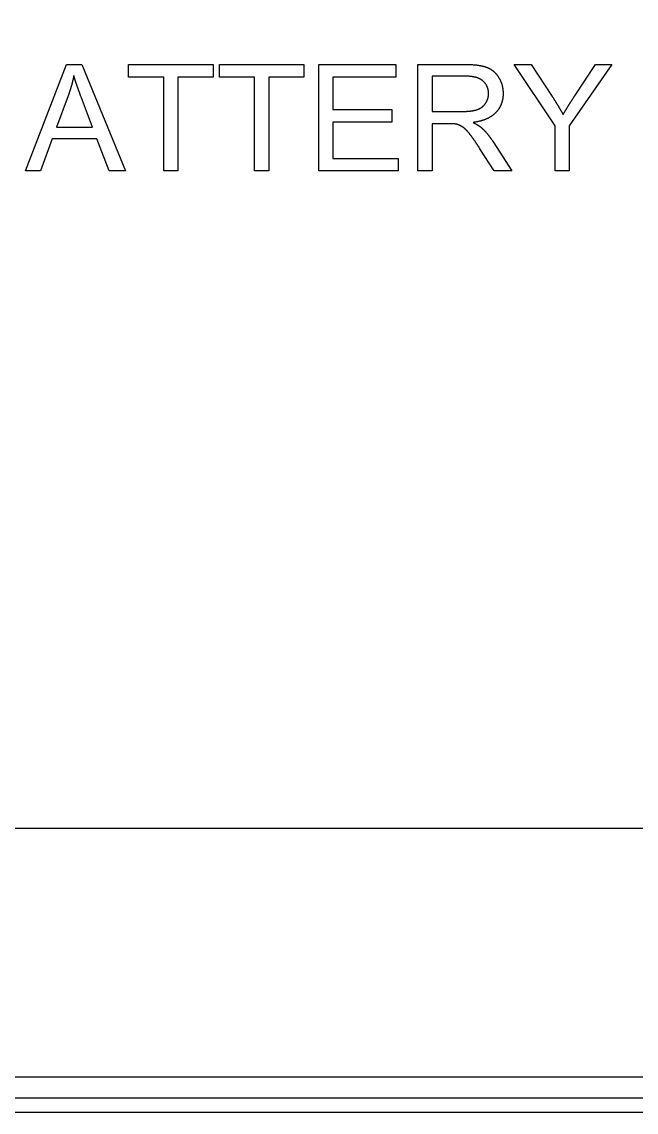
# Model space of a CAD drawing. Extents: x -140 to 139, y -60 to 60.
# Drawn here: x -91.59 to -74.29, y -28 to 2.7 of the extents above; entities that cross this region are included whole.
import ezdxf

# ---------------------------------------------------------------- set-up
doc = ezdxf.new("R2010")
doc.units = 0
doc.layers.add('CUT', color=1, linetype='Continuous')
doc.layers.add('ENGRAVE', color=5, linetype='Continuous')

msp = doc.modelspace()

# ---------------------------------------------------------------- linework, layer by layer
at = {"layer": 'CUT', "color": 1}
msp.add_lwpolyline([(-100, 12), (-100, -12), (-100, -12), (-99.961, -12.791), (-99.845, -13.568), (-99.654, -14.327), (-99.391, -15.061), (-99.058, -15.767), (-98.656, -16.438), (-98.188, -17.07), (-97.657, -17.657), (-97.07, -18.188), (-96.438, -18.656), (-95.767, -19.058), (-95.061, -19.391), (-94.327, -19.654), (-93.568, -19.845), (-92.791, -19.961), (-92, -20), (-68, -20)], dxfattribs=at)
at = {"layer": 'ENGRAVE', "color": 5}
for points in [[(-42.5, 28), (-107.5, 28), (-107.5, -28), (-42.5, -28), (-42.5, 28)], [(-42.9, 27.6), (-107.1, 27.6), (-107.1, -27.6), (-42.9, -27.6), (-42.9, 27.6)]]:
    msp.add_lwpolyline(points, close=True, dxfattribs=at)
for points in [[(-91.483, -1.5), (-90.33, 1.5)], [(-90.33, 1.5), (-89.903, 1.5)], [(-89.903, 1.5), (-88.675, -1.5)], [(-88.583, 1.146), (-88.583, 1.5)], [(-88.583, 1.5), (-86.205, 1.5)], [(-86.205, 1.5), (-86.205, 1.146)], [(-86.023, 1.146), (-86.023, 1.5)], [(-86.023, 1.5), (-83.645, 1.5)], [(-83.645, 1.5), (-83.645, 1.146)], [(-83.23, -1.5), (-83.23, 1.5)], [(-83.23, 1.5), (-81.06, 1.5)], [(-81.06, 1.5), (-81.06, 1.146)], [(-80.436, -1.5), (-80.436, 1.5)], [(-80.436, 1.5), (-79.106, 1.5)], [(-79.106, 1.5), (-79.09, 1.5), (-79.074, 1.5), (-79.059, 1.5), (-79.043, 1.499), (-79.028, 1.499), (-79.012, 1.499), (-78.997, 1.498), (-78.982, 1.498), (-78.968, 1.497), (-78.953, 1.497), (-78.939, 1.496), (-78.924, 1.495), (-78.91, 1.494), (-78.896, 1.494), (-78.882, 1.493), (-78.869, 1.492), (-78.855, 1.49), (-78.842, 1.489), (-78.828, 1.488), (-78.815, 1.487), (-78.802, 1.485), (-78.79, 1.484), (-78.777, 1.483), (-78.765, 1.481), (-78.753, 1.479), (-78.741, 1.478), (-78.729, 1.476), (-78.716, 1.474), (-78.704, 1.472), (-78.692, 1.47), (-78.68, 1.468), (-78.671, 1.466), (-78.663, 1.465), (-78.657, 1.464), (-78.651, 1.463), (-78.646, 1.461), (-78.641, 1.46), (-78.635, 1.459), (-78.629, 1.458), (-78.622, 1.456), (-78.616, 1.455), (-78.611, 1.454), (-78.605, 1.452), (-78.599, 1.451), (-78.594, 1.449), (-78.588, 1.448), (-78.583, 1.446), (-78.577, 1.445), (-78.572, 1.443), (-78.566, 1.442), (-78.561, 1.44), (-78.556, 1.439), (-78.551, 1.437), (-78.545, 1.435), (-78.54, 1.434), (-78.535, 1.432), (-78.53, 1.43), (-78.525, 1.429), (-78.52, 1.427), (-78.515, 1.425), (-78.511, 1.424), (-78.506, 1.422), (-78.501, 1.42), (-78.496, 1.418)], [(-78.496, 1.418), (-78.49, 1.416), (-78.484, 1.413), (-78.478, 1.411), (-78.471, 1.408), (-78.465, 1.405), (-78.459, 1.403), (-78.453, 1.4), (-78.447, 1.397), (-78.441, 1.394), (-78.435, 1.391), (-78.429, 1.388), (-78.423, 1.385), (-78.418, 1.382), (-78.412, 1.379), (-78.406, 1.376), (-78.4, 1.372), (-78.395, 1.369), (-78.389, 1.366), (-78.384, 1.362), (-78.378, 1.359), (-78.372, 1.355), (-78.367, 1.351), (-78.362, 1.348), (-78.356, 1.344), (-78.351, 1.34), (-78.345, 1.336), (-78.34, 1.332), (-78.335, 1.329), (-78.33, 1.325), (-78.325, 1.321), (-78.32, 1.316), (-78.314, 1.312), (-78.309, 1.308), (-78.304, 1.303), (-78.298, 1.298), (-78.293, 1.293), (-78.288, 1.289), (-78.282, 1.284), (-78.277, 1.279), (-78.272, 1.274), (-78.267, 1.269), (-78.262, 1.264), (-78.257, 1.258), (-78.252, 1.253), (-78.247, 1.248), (-78.242, 1.242), (-78.238, 1.237), (-78.233, 1.231), (-78.228, 1.226), (-78.224, 1.22), (-78.219, 1.214), (-78.214, 1.208), (-78.21, 1.203), (-78.205, 1.197), (-78.201, 1.191), (-78.196, 1.185), (-78.192, 1.178), (-78.188, 1.172), (-78.183, 1.166), (-78.179, 1.16), (-78.175, 1.153), (-78.171, 1.147), (-78.167, 1.14), (-78.163, 1.134)], [(-76.571, -0.229), (-77.727, 1.5)], [(-77.727, 1.5), (-77.244, 1.5)], [(-77.244, 1.5), (-76.652, 0.595)], [(-74.976, 1.5), (-76.174, -0.229)], [(-76.02, 0.618), (-75.439, 1.5)], [(-75.439, 1.5), (-74.976, 1.5)], [(-90.126, 1.185), (-90.128, 1.176), (-90.129, 1.167), (-90.131, 1.158), (-90.133, 1.149), (-90.135, 1.14), (-90.137, 1.132), (-90.139, 1.123), (-90.141, 1.114), (-90.143, 1.105), (-90.145, 1.096), (-90.147, 1.087), (-90.149, 1.078), (-90.151, 1.07), (-90.153, 1.061), (-90.155, 1.052), (-90.157, 1.043), (-90.159, 1.034), (-90.161, 1.025), (-90.163, 1.016), (-90.166, 1.008), (-90.168, 0.999), (-90.17, 0.99), (-90.172, 0.981), (-90.175, 0.972), (-90.177, 0.963), (-90.179, 0.955), (-90.182, 0.946), (-90.184, 0.937), (-90.186, 0.928), (-90.189, 0.919), (-90.191, 0.91), (-90.194, 0.902), (-90.196, 0.893), (-90.199, 0.883), (-90.201, 0.874), (-90.204, 0.865), (-90.207, 0.856), (-90.209, 0.847), (-90.212, 0.838), (-90.215, 0.829), (-90.218, 0.82), (-90.22, 0.811), (-90.223, 0.802), (-90.226, 0.793), (-90.229, 0.784), (-90.232, 0.775), (-90.235, 0.766), (-90.238, 0.756), (-90.241, 0.747), (-90.244, 0.738), (-90.246, 0.729), (-90.25, 0.72), (-90.253, 0.711), (-90.256, 0.702), (-90.259, 0.693), (-90.262, 0.684), (-90.265, 0.675), (-90.268, 0.666), (-90.271, 0.657), (-90.274, 0.648), (-90.278, 0.639), (-90.281, 0.63), (-90.284, 0.621), (-90.288, 0.612)], [(-89.913, 0.563), (-89.918, 0.577), (-89.924, 0.592), (-89.929, 0.606), (-89.935, 0.62), (-89.94, 0.634), (-89.945, 0.648), (-89.95, 0.662), (-89.955, 0.676), (-89.96, 0.69), (-89.965, 0.703), (-89.97, 0.717), (-89.975, 0.73), (-89.98, 0.744), (-89.985, 0.757), (-89.99, 0.77), (-89.994, 0.783), (-89.999, 0.796), (-90.003, 0.809), (-90.008, 0.821), (-90.012, 0.834), (-90.017, 0.846), (-90.021, 0.859), (-90.025, 0.871), (-90.03, 0.883), (-90.034, 0.895), (-90.038, 0.907), (-90.042, 0.919), (-90.046, 0.931), (-90.05, 0.944), (-90.054, 0.956), (-90.058, 0.967), (-90.061, 0.977), (-90.064, 0.986), (-90.067, 0.993), (-90.069, 0.999), (-90.071, 1.006), (-90.073, 1.012), (-90.075, 1.019), (-90.077, 1.026), (-90.08, 1.033), (-90.082, 1.04), (-90.084, 1.047), (-90.086, 1.053), (-90.088, 1.06), (-90.09, 1.066), (-90.092, 1.073), (-90.094, 1.08), (-90.096, 1.086), (-90.098, 1.093), (-90.1, 1.099), (-90.102, 1.105), (-90.104, 1.112), (-90.106, 1.118), (-90.108, 1.124), (-90.11, 1.131), (-90.112, 1.137), (-90.114, 1.143), (-90.115, 1.149), (-90.117, 1.155), (-90.119, 1.161), (-90.121, 1.167), (-90.122, 1.173), (-90.124, 1.179), (-90.126, 1.185)], [(-87.594, 1.146), (-88.583, 1.146)], [(-87.594, -1.5), (-87.594, 1.146)], [(-86.205, 1.146), (-87.197, 1.146)], [(-87.197, 1.146), (-87.197, -1.5)], [(-85.034, 1.146), (-86.023, 1.146)], [(-85.034, -1.5), (-85.034, 1.146)], [(-83.645, 1.146), (-84.637, 1.146)], [(-84.637, 1.146), (-84.637, -1.5)], [(-81.06, 1.146), (-82.833, 1.146)], [(-82.833, 1.146), (-82.833, 0.227)], [(-79.09, 1.168), (-80.039, 1.168)], [(-80.039, 1.168), (-80.039, 0.176)], [(-78.603, 1.031), (-78.606, 1.035), (-78.61, 1.038), (-78.614, 1.041), (-78.618, 1.044), (-78.622, 1.047), (-78.626, 1.05), (-78.63, 1.053), (-78.634, 1.056), (-78.638, 1.059), (-78.642, 1.062), (-78.646, 1.065), (-78.65, 1.068), (-78.655, 1.071), (-78.659, 1.073), (-78.663, 1.076), (-78.668, 1.079), (-78.672, 1.081), (-78.677, 1.084), (-78.681, 1.086), (-78.686, 1.089), (-78.691, 1.091), (-78.695, 1.094), (-78.7, 1.096), (-78.705, 1.099), (-78.71, 1.101), (-78.715, 1.103), (-78.72, 1.106), (-78.725, 1.108), (-78.73, 1.11), (-78.734, 1.112), (-78.74, 1.114), (-78.746, 1.116), (-78.754, 1.119), (-78.762, 1.122), (-78.772, 1.125), (-78.781, 1.128), (-78.791, 1.131), (-78.8, 1.134), (-78.81, 1.137), (-78.819, 1.139), (-78.829, 1.141), (-78.839, 1.144), (-78.849, 1.146), (-78.859, 1.148), (-78.869, 1.15), (-78.879, 1.152), (-78.89, 1.154), (-78.901, 1.155), (-78.911, 1.157), (-78.922, 1.158), (-78.933, 1.16), (-78.945, 1.161), (-78.956, 1.162), (-78.968, 1.163), (-78.979, 1.164), (-78.991, 1.165), (-79.003, 1.166), (-79.015, 1.167), (-79.027, 1.167), (-79.039, 1.168), (-79.052, 1.168), (-79.064, 1.168), (-79.077, 1.168), (-79.09, 1.168)], [(-78.447, 0.681), (-78.447, 0.688), (-78.447, 0.695), (-78.448, 0.701), (-78.448, 0.708), (-78.448, 0.715), (-78.449, 0.721), (-78.449, 0.728), (-78.45, 0.734), (-78.45, 0.741), (-78.451, 0.747), (-78.452, 0.753), (-78.453, 0.76), (-78.454, 0.766), (-78.455, 0.772), (-78.456, 0.778), (-78.457, 0.784), (-78.458, 0.791), (-78.46, 0.797), (-78.461, 0.803), (-78.463, 0.809), (-78.464, 0.815), (-78.466, 0.82), (-78.468, 0.826), (-78.47, 0.832), (-78.471, 0.838), (-78.473, 0.844), (-78.476, 0.85), (-78.478, 0.855), (-78.48, 0.861), (-78.482, 0.867), (-78.485, 0.872), (-78.487, 0.878), (-78.49, 0.883), (-78.492, 0.888), (-78.495, 0.894), (-78.497, 0.899), (-78.5, 0.904), (-78.503, 0.909), (-78.506, 0.914), (-78.509, 0.92), (-78.512, 0.925), (-78.515, 0.93), (-78.518, 0.935), (-78.522, 0.94), (-78.525, 0.945), (-78.528, 0.949), (-78.532, 0.954), (-78.535, 0.959), (-78.539, 0.964), (-78.543, 0.969), (-78.547, 0.973), (-78.55, 0.978), (-78.554, 0.983), (-78.558, 0.987), (-78.562, 0.992), (-78.567, 0.996), (-78.571, 1.001), (-78.575, 1.005), (-78.58, 1.01), (-78.584, 1.014), (-78.589, 1.019), (-78.593, 1.023), (-78.598, 1.027), (-78.603, 1.031)], [(-78.163, 1.134), (-78.159, 1.127), (-78.155, 1.121), (-78.151, 1.115), (-78.148, 1.108), (-78.144, 1.102), (-78.141, 1.096), (-78.137, 1.089), (-78.134, 1.083), (-78.131, 1.076), (-78.127, 1.07), (-78.124, 1.063), (-78.121, 1.057), (-78.118, 1.05), (-78.115, 1.044), (-78.112, 1.037), (-78.109, 1.03), (-78.106, 1.024), (-78.103, 1.017), (-78.1, 1.01), (-78.098, 1.004), (-78.095, 0.997), (-78.093, 0.99), (-78.09, 0.984), (-78.088, 0.977), (-78.085, 0.97), (-78.083, 0.963), (-78.081, 0.956), (-78.078, 0.95), (-78.076, 0.943), (-78.074, 0.936), (-78.072, 0.929), (-78.07, 0.922), (-78.068, 0.915), (-78.066, 0.908), (-78.064, 0.9), (-78.063, 0.893), (-78.061, 0.886), (-78.059, 0.879), (-78.058, 0.871), (-78.056, 0.864), (-78.055, 0.857), (-78.053, 0.849), (-78.052, 0.842), (-78.05, 0.834), (-78.049, 0.827), (-78.048, 0.819), (-78.047, 0.812), (-78.046, 0.804), (-78.045, 0.797), (-78.044, 0.789), (-78.043, 0.782), (-78.042, 0.774), (-78.042, 0.767), (-78.041, 0.759), (-78.04, 0.751), (-78.04, 0.744), (-78.039, 0.736), (-78.039, 0.728), (-78.039, 0.72), (-78.038, 0.713), (-78.038, 0.705), (-78.038, 0.697), (-78.038, 0.689), (-78.038, 0.681)], [(-78.527, 0.411), (-78.524, 0.415), (-78.522, 0.419), (-78.52, 0.423), (-78.517, 0.427), (-78.515, 0.431), (-78.513, 0.435), (-78.51, 0.439), (-78.508, 0.443), (-78.506, 0.447), (-78.504, 0.451), (-78.502, 0.455), (-78.5, 0.459), (-78.498, 0.463), (-78.496, 0.467), (-78.494, 0.472), (-78.492, 0.476), (-78.49, 0.48), (-78.488, 0.484), (-78.486, 0.488), (-78.485, 0.492), (-78.483, 0.496), (-78.481, 0.5), (-78.48, 0.505), (-78.478, 0.509), (-78.476, 0.513), (-78.475, 0.517), (-78.473, 0.521), (-78.472, 0.526), (-78.471, 0.53), (-78.469, 0.534), (-78.468, 0.538), (-78.467, 0.543), (-78.465, 0.547), (-78.464, 0.551), (-78.463, 0.555), (-78.462, 0.559), (-78.461, 0.564), (-78.46, 0.568), (-78.459, 0.572), (-78.458, 0.576), (-78.457, 0.581), (-78.456, 0.585), (-78.456, 0.589), (-78.455, 0.593), (-78.454, 0.598), (-78.453, 0.602), (-78.453, 0.606), (-78.452, 0.611), (-78.451, 0.615), (-78.451, 0.619), (-78.45, 0.624), (-78.45, 0.628), (-78.449, 0.633), (-78.449, 0.637), (-78.449, 0.641), (-78.448, 0.646), (-78.448, 0.65), (-78.448, 0.655), (-78.448, 0.659), (-78.447, 0.664), (-78.447, 0.668), (-78.447, 0.672), (-78.447, 0.677), (-78.447, 0.681)], [(-78.038, 0.681), (-78.038, 0.671), (-78.038, 0.661), (-78.038, 0.651), (-78.039, 0.641), (-78.039, 0.631), (-78.04, 0.621), (-78.04, 0.611), (-78.041, 0.601), (-78.042, 0.591), (-78.043, 0.581), (-78.044, 0.572), (-78.046, 0.562), (-78.047, 0.552), (-78.048, 0.543), (-78.05, 0.533), (-78.052, 0.524), (-78.053, 0.514), (-78.055, 0.505), (-78.057, 0.496), (-78.059, 0.486), (-78.061, 0.477), (-78.064, 0.468), (-78.066, 0.459), (-78.069, 0.45), (-78.071, 0.441), (-78.074, 0.432), (-78.077, 0.423), (-78.08, 0.414), (-78.083, 0.405), (-78.086, 0.397), (-78.089, 0.388), (-78.093, 0.379), (-78.096, 0.371), (-78.099, 0.363), (-78.103, 0.355), (-78.106, 0.347), (-78.11, 0.339), (-78.114, 0.332), (-78.118, 0.324), (-78.121, 0.316), (-78.125, 0.308), (-78.13, 0.301), (-78.134, 0.293), (-78.138, 0.285), (-78.143, 0.278), (-78.147, 0.27), (-78.152, 0.263), (-78.156, 0.255), (-78.161, 0.248), (-78.166, 0.241), (-78.171, 0.233), (-78.176, 0.226), (-78.181, 0.219), (-78.187, 0.212), (-78.192, 0.205), (-78.197, 0.198), (-78.203, 0.191), (-78.209, 0.184), (-78.214, 0.177), (-78.22, 0.17), (-78.226, 0.163), (-78.232, 0.157), (-78.238, 0.15), (-78.245, 0.143)], [(-76.348, 0.088), (-76.344, 0.094), (-76.34, 0.101), (-76.336, 0.107), (-76.333, 0.114), (-76.329, 0.12), (-76.325, 0.127), (-76.321, 0.133), (-76.317, 0.14), (-76.314, 0.147), (-76.31, 0.153), (-76.306, 0.16), (-76.302, 0.166), (-76.298, 0.173), (-76.294, 0.18), (-76.29, 0.187), (-76.286, 0.193), (-76.282, 0.2), (-76.278, 0.207), (-76.274, 0.214), (-76.27, 0.22), (-76.266, 0.227), (-76.262, 0.234), (-76.257, 0.241), (-76.253, 0.248), (-76.249, 0.255), (-76.245, 0.262), (-76.24, 0.269), (-76.236, 0.276), (-76.232, 0.283), (-76.228, 0.289), (-76.224, 0.296), (-76.219, 0.304), (-76.214, 0.313), (-76.208, 0.322), (-76.202, 0.332), (-76.196, 0.341), (-76.19, 0.351), (-76.184, 0.36), (-76.179, 0.37), (-76.173, 0.379), (-76.167, 0.389), (-76.161, 0.398), (-76.155, 0.408), (-76.149, 0.417), (-76.143, 0.427), (-76.137, 0.437), (-76.13, 0.447), (-76.124, 0.456), (-76.118, 0.466), (-76.112, 0.476), (-76.105, 0.486), (-76.099, 0.496), (-76.093, 0.506), (-76.086, 0.516), (-76.08, 0.526), (-76.073, 0.536), (-76.067, 0.546), (-76.06, 0.556), (-76.054, 0.566), (-76.047, 0.577), (-76.04, 0.587), (-76.034, 0.597), (-76.027, 0.608), (-76.02, 0.618)], [(-90.288, 0.612), (-90.617, -0.268)], [(-89.6, -0.268), (-89.913, 0.563)], [(-78.76, 0.231), (-78.755, 0.233), (-78.75, 0.235), (-78.745, 0.237), (-78.74, 0.239), (-78.735, 0.241), (-78.731, 0.243), (-78.726, 0.245), (-78.721, 0.248), (-78.716, 0.25), (-78.712, 0.252), (-78.707, 0.254), (-78.702, 0.256), (-78.698, 0.259), (-78.693, 0.261), (-78.689, 0.264), (-78.684, 0.266), (-78.68, 0.269), (-78.676, 0.271), (-78.671, 0.274), (-78.667, 0.276), (-78.663, 0.279), (-78.659, 0.281), (-78.654, 0.284), (-78.65, 0.287), (-78.646, 0.29), (-78.642, 0.292), (-78.638, 0.295), (-78.634, 0.298), (-78.63, 0.301), (-78.626, 0.304), (-78.622, 0.307), (-78.619, 0.31), (-78.615, 0.313), (-78.612, 0.316), (-78.609, 0.318), (-78.605, 0.321), (-78.602, 0.324), (-78.599, 0.327), (-78.596, 0.33), (-78.593, 0.333), (-78.59, 0.336), (-78.586, 0.339), (-78.583, 0.342), (-78.58, 0.345), (-78.577, 0.348), (-78.575, 0.351), (-78.572, 0.354), (-78.569, 0.357), (-78.566, 0.36), (-78.563, 0.363), (-78.56, 0.367), (-78.558, 0.37), (-78.555, 0.373), (-78.552, 0.377), (-78.549, 0.38), (-78.547, 0.383), (-78.544, 0.387), (-78.542, 0.39), (-78.539, 0.394), (-78.537, 0.397), (-78.534, 0.401), (-78.532, 0.404), (-78.529, 0.408), (-78.527, 0.411)], [(-76.652, 0.595), (-76.647, 0.587), (-76.642, 0.579), (-76.637, 0.571), (-76.632, 0.563), (-76.627, 0.555), (-76.621, 0.547), (-76.616, 0.539), (-76.611, 0.531), (-76.606, 0.523), (-76.601, 0.515), (-76.596, 0.507), (-76.591, 0.498), (-76.586, 0.49), (-76.581, 0.482), (-76.575, 0.474), (-76.57, 0.466), (-76.565, 0.458), (-76.56, 0.45), (-76.555, 0.442), (-76.55, 0.434), (-76.545, 0.426), (-76.54, 0.418), (-76.536, 0.41), (-76.531, 0.401), (-76.526, 0.393), (-76.521, 0.385), (-76.516, 0.377), (-76.511, 0.369), (-76.506, 0.361), (-76.501, 0.353), (-76.496, 0.345), (-76.491, 0.337), (-76.487, 0.329), (-76.482, 0.321), (-76.477, 0.313), (-76.473, 0.306), (-76.468, 0.298), (-76.464, 0.29), (-76.459, 0.282), (-76.454, 0.275), (-76.45, 0.267), (-76.445, 0.259), (-76.441, 0.251), (-76.436, 0.243), (-76.432, 0.236), (-76.427, 0.228), (-76.423, 0.22), (-76.418, 0.212), (-76.414, 0.205), (-76.409, 0.197), (-76.405, 0.189), (-76.4, 0.181), (-76.396, 0.174), (-76.391, 0.166), (-76.387, 0.158), (-76.382, 0.15), (-76.378, 0.142), (-76.374, 0.135), (-76.369, 0.127), (-76.365, 0.119), (-76.361, 0.111), (-76.356, 0.104), (-76.352, 0.096), (-76.348, 0.088)], [(-82.833, 0.227), (-81.173, 0.227)], [(-81.173, 0.227), (-81.173, -0.125)], [(-80.039, 0.176), (-79.186, 0.176)], [(-79.186, 0.176), (-79.175, 0.176), (-79.165, 0.176), (-79.154, 0.176), (-79.144, 0.176), (-79.134, 0.177), (-79.124, 0.177), (-79.114, 0.177), (-79.104, 0.177), (-79.094, 0.178), (-79.084, 0.178), (-79.074, 0.179), (-79.065, 0.179), (-79.055, 0.18), (-79.046, 0.18), (-79.037, 0.181), (-79.027, 0.181), (-79.018, 0.182), (-79.009, 0.183), (-79, 0.184), (-78.991, 0.184), (-78.982, 0.185), (-78.974, 0.186), (-78.965, 0.187), (-78.957, 0.188), (-78.948, 0.189), (-78.94, 0.19), (-78.932, 0.191), (-78.924, 0.193), (-78.915, 0.194), (-78.907, 0.195), (-78.899, 0.196), (-78.892, 0.198), (-78.886, 0.199), (-78.882, 0.199), (-78.878, 0.2), (-78.874, 0.201), (-78.869, 0.202), (-78.865, 0.203), (-78.86, 0.204), (-78.856, 0.205), (-78.851, 0.205), (-78.847, 0.206), (-78.843, 0.207), (-78.839, 0.208), (-78.834, 0.209), (-78.83, 0.21), (-78.826, 0.211), (-78.822, 0.212), (-78.818, 0.214), (-78.814, 0.215), (-78.81, 0.216), (-78.806, 0.217), (-78.802, 0.218), (-78.798, 0.219), (-78.794, 0.22), (-78.79, 0.221), (-78.786, 0.223), (-78.782, 0.224), (-78.779, 0.225), (-78.775, 0.226), (-78.771, 0.227), (-78.768, 0.229), (-78.764, 0.23), (-78.76, 0.231)], [(-78.245, 0.143), (-78.25, 0.138), (-78.255, 0.132), (-78.261, 0.127), (-78.266, 0.121), (-78.272, 0.116), (-78.278, 0.111), (-78.283, 0.105), (-78.289, 0.1), (-78.295, 0.095), (-78.301, 0.09), (-78.307, 0.085), (-78.313, 0.08), (-78.319, 0.075), (-78.326, 0.07), (-78.332, 0.065), (-78.338, 0.06), (-78.345, 0.056), (-78.351, 0.051), (-78.358, 0.046), (-78.365, 0.042), (-78.372, 0.037), (-78.378, 0.033), (-78.385, 0.028), (-78.392, 0.024), (-78.4, 0.02), (-78.407, 0.015), (-78.414, 0.011), (-78.421, 0.007), (-78.428, 0.003), (-78.435, -0.001), (-78.442, -0.005), (-78.451, -0.009), (-78.461, -0.014), (-78.472, -0.02), (-78.484, -0.025), (-78.496, -0.031), (-78.508, -0.036), (-78.52, -0.041), (-78.532, -0.046), (-78.544, -0.051), (-78.557, -0.056), (-78.569, -0.06), (-78.582, -0.065), (-78.595, -0.069), (-78.608, -0.074), (-78.621, -0.078), (-78.634, -0.082), (-78.647, -0.086), (-78.661, -0.09), (-78.675, -0.094), (-78.689, -0.097), (-78.703, -0.101), (-78.717, -0.104), (-78.731, -0.108), (-78.746, -0.111), (-78.76, -0.114), (-78.775, -0.117), (-78.79, -0.12), (-78.805, -0.123), (-78.82, -0.125), (-78.836, -0.128), (-78.852, -0.13), (-78.867, -0.133), (-78.883, -0.135)], [(-90.617, -0.268), (-89.6, -0.268)], [(-81.173, -0.125), (-82.833, -0.125)], [(-82.833, -0.125), (-82.833, -1.146)], [(-79.579, -0.168), (-80.039, -0.168)], [(-80.039, -0.168), (-80.039, -1.5)], [(-79.358, -0.182), (-79.359, -0.182), (-79.36, -0.182), (-79.362, -0.181), (-79.363, -0.181), (-79.365, -0.181), (-79.366, -0.181), (-79.367, -0.18), (-79.369, -0.18), (-79.37, -0.18), (-79.372, -0.179), (-79.373, -0.179), (-79.375, -0.179), (-79.376, -0.179), (-79.378, -0.179), (-79.379, -0.178), (-79.381, -0.178), (-79.382, -0.178), (-79.384, -0.178), (-79.386, -0.177), (-79.387, -0.177), (-79.389, -0.177), (-79.39, -0.177), (-79.392, -0.176), (-79.394, -0.176), (-79.396, -0.176), (-79.397, -0.176), (-79.399, -0.176), (-79.401, -0.175), (-79.402, -0.175), (-79.404, -0.175), (-79.405, -0.175), (-79.408, -0.175), (-79.411, -0.174), (-79.416, -0.174), (-79.42, -0.173), (-79.425, -0.173), (-79.429, -0.173), (-79.434, -0.172), (-79.438, -0.172), (-79.443, -0.172), (-79.448, -0.171), (-79.453, -0.171), (-79.457, -0.171), (-79.462, -0.17), (-79.468, -0.17), (-79.473, -0.17), (-79.478, -0.17), (-79.483, -0.17), (-79.489, -0.169), (-79.494, -0.169), (-79.5, -0.169), (-79.505, -0.169), (-79.511, -0.169), (-79.517, -0.168), (-79.522, -0.168), (-79.528, -0.168), (-79.534, -0.168), (-79.541, -0.168), (-79.547, -0.168), (-79.553, -0.168), (-79.559, -0.168), (-79.566, -0.168), (-79.572, -0.168), (-79.579, -0.168)], [(-79.178, -0.262), (-79.181, -0.26), (-79.183, -0.258), (-79.186, -0.256), (-79.189, -0.255), (-79.192, -0.253), (-79.195, -0.251), (-79.198, -0.249), (-79.201, -0.247), (-79.204, -0.246), (-79.207, -0.244), (-79.21, -0.242), (-79.213, -0.241), (-79.215, -0.239), (-79.218, -0.237), (-79.221, -0.236), (-79.224, -0.234), (-79.227, -0.233), (-79.23, -0.231), (-79.233, -0.23), (-79.236, -0.228), (-79.239, -0.227), (-79.242, -0.225), (-79.245, -0.224), (-79.248, -0.222), (-79.251, -0.221), (-79.254, -0.219), (-79.257, -0.218), (-79.259, -0.217), (-79.262, -0.215), (-79.265, -0.214), (-79.268, -0.213), (-79.271, -0.211), (-79.274, -0.21), (-79.277, -0.209), (-79.279, -0.208), (-79.282, -0.207), (-79.285, -0.206), (-79.287, -0.205), (-79.29, -0.204), (-79.293, -0.203), (-79.295, -0.202), (-79.298, -0.201), (-79.301, -0.2), (-79.304, -0.199), (-79.306, -0.198), (-79.309, -0.197), (-79.312, -0.196), (-79.314, -0.195), (-79.317, -0.194), (-79.32, -0.193), (-79.322, -0.192), (-79.325, -0.191), (-79.328, -0.19), (-79.331, -0.19), (-79.333, -0.189), (-79.336, -0.188), (-79.339, -0.187), (-79.341, -0.186), (-79.344, -0.186), (-79.347, -0.185), (-79.35, -0.184), (-79.352, -0.184), (-79.355, -0.183), (-79.358, -0.182)], [(-78.975, -0.462), (-78.98, -0.457), (-78.984, -0.451), (-78.988, -0.446), (-78.993, -0.44), (-78.997, -0.435), (-79.001, -0.43), (-79.006, -0.425), (-79.01, -0.419), (-79.014, -0.414), (-79.019, -0.409), (-79.023, -0.404), (-79.027, -0.4), (-79.031, -0.395), (-79.035, -0.39), (-79.04, -0.385), (-79.044, -0.381), (-79.048, -0.376), (-79.052, -0.372), (-79.056, -0.367), (-79.06, -0.363), (-79.064, -0.359), (-79.068, -0.354), (-79.073, -0.35), (-79.077, -0.346), (-79.08, -0.342), (-79.084, -0.338), (-79.088, -0.335), (-79.092, -0.331), (-79.097, -0.327), (-79.101, -0.323), (-79.105, -0.319), (-79.108, -0.316), (-79.111, -0.313), (-79.113, -0.311), (-79.115, -0.31), (-79.117, -0.308), (-79.119, -0.306), (-79.121, -0.304), (-79.124, -0.302), (-79.126, -0.3), (-79.128, -0.298), (-79.131, -0.297), (-79.133, -0.295), (-79.135, -0.293), (-79.137, -0.291), (-79.139, -0.289), (-79.141, -0.288), (-79.144, -0.286), (-79.146, -0.284), (-79.148, -0.283), (-79.15, -0.281), (-79.152, -0.279), (-79.154, -0.278), (-79.157, -0.276), (-79.159, -0.275), (-79.161, -0.273), (-79.163, -0.272), (-79.165, -0.27), (-79.167, -0.269), (-79.169, -0.267), (-79.171, -0.266), (-79.174, -0.265), (-79.176, -0.263), (-79.178, -0.262)], [(-78.883, -0.135), (-78.877, -0.138), (-78.871, -0.141), (-78.865, -0.144), (-78.859, -0.147), (-78.853, -0.15), (-78.848, -0.152), (-78.842, -0.155), (-78.836, -0.158), (-78.831, -0.161), (-78.825, -0.164), (-78.82, -0.167), (-78.815, -0.17), (-78.809, -0.173), (-78.804, -0.176), (-78.799, -0.178), (-78.793, -0.181), (-78.788, -0.184), (-78.783, -0.187), (-78.778, -0.19), (-78.773, -0.193), (-78.768, -0.196), (-78.764, -0.199), (-78.759, -0.201), (-78.754, -0.204), (-78.749, -0.207), (-78.745, -0.21), (-78.74, -0.213), (-78.736, -0.216), (-78.731, -0.219), (-78.726, -0.222), (-78.722, -0.225), (-78.718, -0.227), (-78.715, -0.229), (-78.712, -0.231), (-78.71, -0.233), (-78.708, -0.234), (-78.705, -0.236), (-78.703, -0.238), (-78.7, -0.24), (-78.697, -0.242), (-78.695, -0.243), (-78.692, -0.245), (-78.69, -0.247), (-78.688, -0.249), (-78.685, -0.251), (-78.683, -0.252), (-78.68, -0.254), (-78.678, -0.256), (-78.676, -0.258), (-78.673, -0.259), (-78.671, -0.261), (-78.669, -0.263), (-78.667, -0.265), (-78.664, -0.267), (-78.662, -0.268), (-78.66, -0.27), (-78.658, -0.272), (-78.656, -0.274), (-78.654, -0.276), (-78.652, -0.277), (-78.65, -0.279), (-78.648, -0.281), (-78.646, -0.283), (-78.644, -0.284)], [(-78.644, -0.284), (-78.639, -0.289), (-78.634, -0.294), (-78.629, -0.298), (-78.624, -0.303), (-78.619, -0.307), (-78.614, -0.312), (-78.609, -0.317), (-78.604, -0.322), (-78.6, -0.326), (-78.595, -0.331), (-78.59, -0.336), (-78.585, -0.341), (-78.58, -0.346), (-78.575, -0.351), (-78.571, -0.356), (-78.566, -0.361), (-78.561, -0.366), (-78.556, -0.371), (-78.551, -0.376), (-78.547, -0.381), (-78.542, -0.386), (-78.537, -0.391), (-78.532, -0.397), (-78.528, -0.402), (-78.523, -0.407), (-78.518, -0.413), (-78.513, -0.418), (-78.509, -0.423), (-78.504, -0.429), (-78.5, -0.434), (-78.495, -0.439), (-78.49, -0.445), (-78.485, -0.452), (-78.479, -0.458), (-78.473, -0.465), (-78.467, -0.472), (-78.462, -0.479), (-78.456, -0.486), (-78.45, -0.493), (-78.445, -0.5), (-78.439, -0.507), (-78.434, -0.515), (-78.428, -0.522), (-78.423, -0.529), (-78.417, -0.536), (-78.412, -0.544), (-78.406, -0.551), (-78.401, -0.558), (-78.395, -0.566), (-78.39, -0.573), (-78.384, -0.581), (-78.379, -0.589), (-78.373, -0.596), (-78.368, -0.604), (-78.362, -0.612), (-78.357, -0.619), (-78.352, -0.627), (-78.346, -0.635), (-78.341, -0.643), (-78.335, -0.651), (-78.33, -0.659), (-78.325, -0.667), (-78.319, -0.675), (-78.314, -0.683)], [(-76.571, -1.5), (-76.571, -0.229)], [(-76.174, -0.229), (-76.174, -1.5)], [(-90.732, -0.591), (-91.061, -1.5)], [(-89.477, -0.591), (-90.732, -0.591)], [(-89.127, -1.5), (-89.477, -0.591)], [(-78.689, -0.876), (-78.695, -0.865), (-78.702, -0.855), (-78.709, -0.844), (-78.716, -0.834), (-78.723, -0.823), (-78.729, -0.813), (-78.736, -0.803), (-78.743, -0.793), (-78.749, -0.783), (-78.756, -0.773), (-78.762, -0.763), (-78.768, -0.754), (-78.775, -0.744), (-78.781, -0.735), (-78.787, -0.726), (-78.793, -0.716), (-78.799, -0.707), (-78.806, -0.698), (-78.812, -0.689), (-78.818, -0.681), (-78.824, -0.672), (-78.829, -0.663), (-78.835, -0.655), (-78.841, -0.646), (-78.847, -0.638), (-78.852, -0.63), (-78.858, -0.622), (-78.864, -0.614), (-78.87, -0.605), (-78.875, -0.597), (-78.881, -0.589), (-78.886, -0.583), (-78.889, -0.577), (-78.892, -0.573), (-78.895, -0.57), (-78.898, -0.566), (-78.9, -0.562), (-78.903, -0.558), (-78.906, -0.554), (-78.909, -0.55), (-78.912, -0.546), (-78.915, -0.542), (-78.918, -0.538), (-78.921, -0.534), (-78.924, -0.53), (-78.927, -0.526), (-78.93, -0.522), (-78.932, -0.518), (-78.935, -0.515), (-78.938, -0.511), (-78.941, -0.507), (-78.943, -0.504), (-78.946, -0.5), (-78.949, -0.497), (-78.952, -0.493), (-78.954, -0.489), (-78.957, -0.486), (-78.96, -0.483), (-78.962, -0.479), (-78.965, -0.476), (-78.967, -0.472), (-78.97, -0.469), (-78.973, -0.466), (-78.975, -0.462)], [(-78.292, -1.5), (-78.689, -0.876)], [(-78.314, -0.683), (-77.792, -1.5)], [(-82.833, -1.146), (-80.991, -1.146)], [(-80.991, -1.146), (-80.991, -1.5)], [(-91.061, -1.5), (-91.483, -1.5)], [(-88.675, -1.5), (-89.127, -1.5)], [(-87.197, -1.5), (-87.594, -1.5)], [(-84.637, -1.5), (-85.034, -1.5)], [(-80.991, -1.5), (-83.23, -1.5)], [(-80.039, -1.5), (-80.436, -1.5)], [(-77.792, -1.5), (-78.292, -1.5)], [(-76.174, -1.5), (-76.571, -1.5)], [(-106.5, -27), (-43.5, -27)]]:
    msp.add_lwpolyline(points, dxfattribs=at)

doc.saveas('drawing.dxf')
